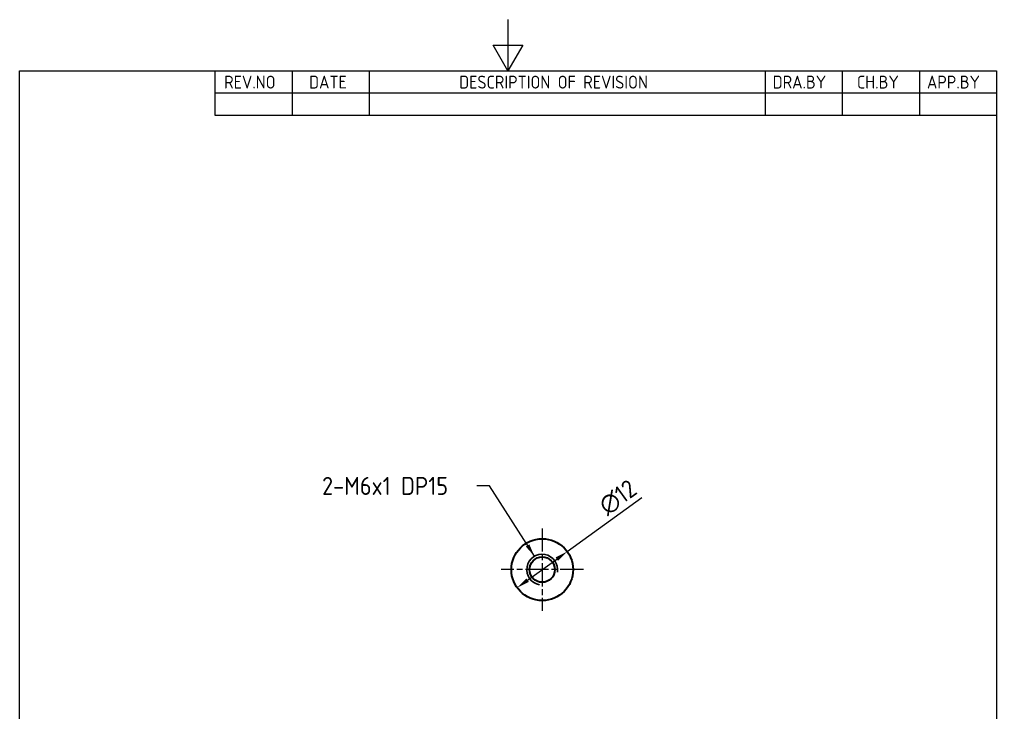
# Model space of a CAD drawing. Header units: millimetres. Extents: x 0 to 210, y 0 to 297.
# Drawn here: x 10 to 200, y 162.3 to 297 of the extents above; entities that cross this region are included whole.
import ezdxf

# ---------------------------------------------------------------- set-up
doc = ezdxf.new("R2010")
doc.units = ezdxf.units.MM
doc.linetypes.add('CHAIN', pattern=[0.35429999999999995, 0.2362, -0.0295, 0.0591, -0.0295])
doc.layers.get('0').update_dxf_attribs({"color": 3, "lineweight": 25})
for name, color, linetype, lineweight in [('가시적인 것(ISO)', 3, 'Continuous', 40), ('가시적인 좁은 것(ISO)', 3, 'Continuous', 35), ('경계(ISO)', 7, 'Continuous', 25), ('기호(ISO)', 5, 'Continuous', 25), ('중심 표식(ISO)', 1, 'Continuous', 25), ('치수(ISO)', 2, 'Continuous', 25)]:
    doc.layers.add(name, color=color, linetype=linetype, lineweight=lineweight)
doc.styles.add('ISO ProportionalPSTEK', font='isocp.shx')
doc.styles.add('치수 텍스트_PSTEK_POSCO', font='isocp.shx')
doc.dimstyles.new('치수_PSTEK_POSCO', dxfattribs={"dimtxt": 3.5, "dimasz": 2.5, "dimexe": 2, "dimexo": 2.5, "dimgap": 1, "dimtad": 1, "dimrnd": 1e-08, "dimdsep": 46, "dimtxsty": '치수 텍스트_PSTEK_POSCO', "dimcen": 0.09, "dimdle": 10, "dimclrd": 7, "dimclre": 7, "dimclrt": 2, "dimadec": 1, "dimazin": 2, "dimtfac": 1, "dimtmove": 0, "dimatfit": 3, "dimfxl": 0, "dimtolj": 1, "dimlwd": -1, "dimlwe": -1, "dimarcsym": 0})
doc.dimstyles.new('치수_PSTEK_POSCO$7', dxfattribs={"dimtxt": 3.5, "dimasz": 2.5, "dimexe": 2, "dimexo": 2.5, "dimgap": 1, "dimtad": 1, "dimrnd": 1e-08, "dimdsep": 46, "dimtxsty": '치수 텍스트_PSTEK_POSCO', "dimcen": 0.09, "dimdle": 10, "dimclrd": 7, "dimclre": 7, "dimclrt": 2, "dimadec": 1, "dimazin": 2, "dimtfac": 1, "dimtmove": 0, "dimatfit": 3, "dimfxl": 0, "dimtolj": 1, "dimlwd": -1, "dimlwe": -1, "dimarcsym": 0})

# ---------------------------------------------------------------- blocks, each defined once
blk = doc.blocks.new('경계 Default Border')
at = {"layer": '경계(ISO)', "flags": 128}
for points in [[(105, 297.0000076293945), (105, 287.0000076293945), (102.1132469177246, 292.0000076293945), (107.8867530822754, 292.0000076293945), (105, 287.0000076293945)], [(10, 10), (10, 287.0000076293945), (200, 287.0000076293945), (200, 10), (10, 10)]]:
    blk.add_lwpolyline(points, dxfattribs=at)
blk = doc.blocks.new('리비전 내역')
at = {"layer": '기호(ISO)'}
for p, q in [((48.00000000000001, 287.0000076293945), (200, 287.0000076293945)), ((48.00000000000001, 287.0000076293945), (48.00000000000001, 282.7200076293945)), ((63.00000000000001, 287.0000076293945), (63.00000000000001, 282.7200076293945)), ((78, 287.0000076293945), (78, 282.7200076293945)), ((155, 287.0000076293945), (155, 282.7200076293945)), ((170, 287.0000076293945), (170, 282.7200076293945)), ((185, 287.0000076293945), (185, 282.7200076293945)), ((200, 287.0000076293945), (200, 282.7200076293945)), ((48.00000000000001, 282.7200076293945), (200, 282.7200076293945)), ((48.00000000000001, 282.7200076293945), (48.00000000000001, 278.4400076293945)), ((63.00000000000001, 282.7200076293945), (63.00000000000001, 278.4400076293945)), ((78, 282.7200076293945), (78, 278.4400076293945)), ((155, 282.7200076293945), (155, 278.4400076293945)), ((170, 282.7200076293945), (170, 278.4400076293945)), ((185, 282.7200076293945), (185, 278.4400076293945)), ((200, 282.7200076293945), (200, 278.4400076293945)), ((48.00000000000001, 278.4400076293945), (200, 278.4400076293945))]:
    blk.add_line(p, q, dxfattribs=at)
at = {"layer": '기호(ISO)', "color": 2, "char_height": 2.5, "attachment_point": 7, "style": 'ISO ProportionalPSTEK'}
for s, insert in [('REV.NO', (49.7871163682308, 283.5831900503393)), ('DATE', (66.31423177283666, 283.5831900503393)), ('DESCRIPTION OF REVISION', (95.50702043336295, 283.5831900503393)), ('DRA.BY', (156.4757339553203, 283.5831900503393)), ('CH.BY', (172.8642915086116, 283.5831900503393)), ('APP.BY', (186.4777339604403, 283.5831900503393))]:
    blk.add_mtext(s, dxfattribs=dict(at, insert=insert))
blk = doc.blocks.new('*D23')
at = {"layer": 'Defpoints', "color": 0, "transparency": 16777216}
for p in [(116.5155580151129, 193.5671951950874), (106.7913401863991, 186.5358661870175)]:
    blk.add_point(p, dxfattribs=at)
at = {"layer": '치수(ISO)', "color": 7, "transparency": 16777216}
for p, q in [((116.5155580151129, 193.5671951950874), (131.0153632672709, 204.0516272673322)), ((108.8172189007144, 188.0007263970321), (114.4896793007975, 192.1023349850728))]:
    blk.add_line(p, q, dxfattribs=at)
for points in [[(114.2455359324618, 192.4399814374588), (114.7338226691333, 191.7646885326869), (116.5155580151129, 193.5671951950874)], [(108.5730755323787, 188.338372849418), (109.0613622690502, 187.6630799446461), (106.7913401863991, 186.5358661870175)]]:
    blk.add_solid(points, dxfattribs=at)
at = {"layer": '치수(ISO)', "color": 2, "transparency": 16777216, "insert": (123.3179080337257, 201.8798118282212), "char_height": 3.5, "attachment_point": 4, "rotation": 35.86971325175343, "style": '치수 텍스트_PSTEK_POSCO'}
blk.add_mtext('\\A1;∅12', dxfattribs=at)

msp = doc.modelspace()

# ---------------------------------------------------------------- linework, layer by layer
at = {"layer": '가시적인 것(ISO)'}
for radius in [6.000000000000001, 2.4585]:
    msp.add_circle((111.653449100756, 190.0515306910524), radius, dxfattribs=at)
at = {"layer": '가시적인 좁은 것(ISO)'}
msp.add_arc((111.653449100756, 190.0515306910524), 2.999999999999999, 350.0000000000022, 259.9999999999508, dxfattribs=at)
at = {"layer": '중심 표식(ISO)', "linetype": 'CHAIN', "ltscale": 19.05165100097656}
for p, q in [((111.653449100756, 198.0515306910524), (111.653449100756, 182.0515306910524)), ((119.653449100756, 190.0515306910524), (103.653449100756, 190.0515306910524))]:
    msp.add_line(p, q, dxfattribs=at)

# ---------------------------------------------------------------- block references
msp.add_blockref('경계 Default Border', (0, 0))
at = {"layer": '기호(ISO)'}
msp.add_blockref('리비전 내역', (0, 0), dxfattribs=at)

# ---------------------------------------------------------------- texts
at = {"layer": '기호(ISO)', "color": 2, "insert": (68.83999835603866, 206.3292270218549), "char_height": 3.499999940395355, "width": 29.07632222175598, "attachment_point": 4, "line_spacing_factor": 0.612500011920929, "style": '치수 텍스트_PSTEK_POSCO'}
msp.add_mtext('{2-M6x1 DP15}', dxfattribs=at)

# ---------------------------------------------------------------- dimensions: what is measured, and where the dimension line sits
at = {"layer": '치수(ISO)', "color": 7}
dim = msp.add_diameter_dim_2p(p1=(106.7913401863991, 186.5358661870175), p2=(116.5155580151129, 193.5671951950874), dimstyle='치수_PSTEK_POSCO', override={"dimdec": 2, "dimlfac": 1, "dimtp": 0, "dimtm": -0, "dimtdec": 2, "dimatfit": 2}, dxfattribs=at)
dim.commit()
dim.dimension.update_dxf_attribs({"geometry": '*D23', "text_midpoint": (127.5672339485514, 201.5583746346425), "dimtype": 163})

# ---------------------------------------------------------------- leaders
at = {"layer": '기호(ISO)', "color": 7, "annotation_type": 0, "has_hookline": 1, "hookline_direction": 1, "text_width": 25.08385227241103}
msp.add_leader([(110.1534491007555, 192.6496069024055), (101.4163205777947, 206.3292270218549), (98.91632057779465, 206.3292270218549)], dimstyle='치수_PSTEK_POSCO$7', override={"dimtad": 0}, dxfattribs=at)

doc.saveas('drawing.dxf')
